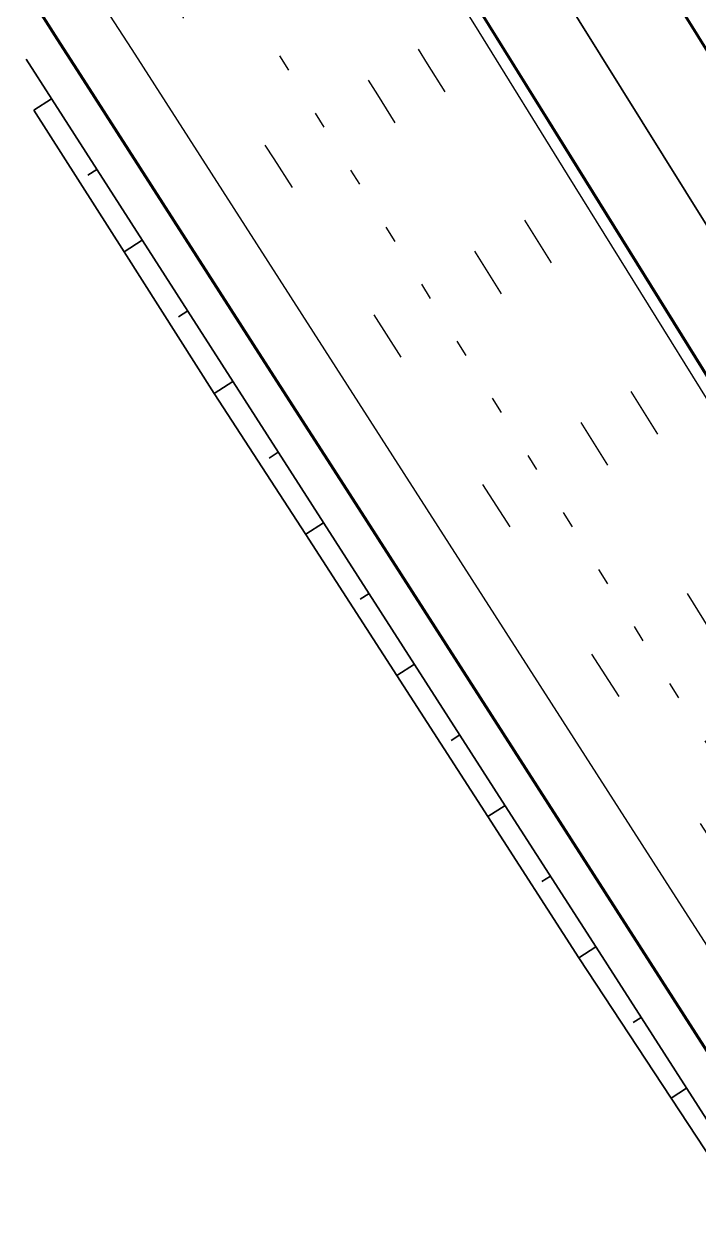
# Model space of a CAD drawing. Header units: metres. Extents: x 134219 to 139178, y 438661 to 444352.
# Drawn here: x 135838 to 135878.2, y 442399.1 to 442470.7 of the extents above; entities that cross this region are included whole.
import ezdxf

# ---------------------------------------------------------------- set-up
doc = ezdxf.new("R2010")
doc.units = ezdxf.units.M
doc.linetypes.add('13strp', pattern=[4, 1, -3])
doc.linetypes.add('39strp', pattern=[12, 3, -9])
doc.layers.add('N-WE-KL-ET_LS_OV_KABEL-G', color=10, linetype='KL-LS-OV-N', lineweight=35)
doc.layers.add('Utd-ondergr-nw', color=8, linetype='13strp', lineweight=35)
doc.layers.add('Utd-weg-nw', color=8, linetype='Continuous')
doc.linetypes.add('KL-LS-OV-N', pattern='A,4,-1,[103,NLCS.SHX,S=0.75,R=0,X=0,Y=0],-1,4,-1.5,["0V",Standard,S=1,R=0,X=0,Y=-0.5],-3', length=14.5)

msp = doc.modelspace()

# ---------------------------------------------------------------- linework, layer by layer
at = {"layer": 'N-WE-KL-ET_LS_OV_KABEL-G', "elevation": 1.475, "flags": 128}
msp.add_lwpolyline([(135810.931, 442567.734), (135810.94, 442567.72), (135811.574, 442566.242), (135890.003, 442440.492), (135917.509, 442397.788), (135918.361, 442396.368), (135921.308, 442391.573), (135924.118, 442387.088), (135925.555, 442384.785)], dxfattribs=at)
at = {"layer": 'Utd-ondergr-nw', "linetype": 'Continuous', "flags": 128}
for points in [[(135719.807, 442653.509), (135725.463, 442645.293), (135731.097, 442637.062), (135736.712, 442628.817), (135742.305, 442620.558), (135747.878, 442612.285), (135753.43, 442603.998), (135758.962, 442595.697), (135764.472, 442587.382), (135769.962, 442579.054), (135775.431, 442570.712), (135780.88, 442562.356), (135786.307, 442553.987), (135790.403, 442547.569), (135791.675, 442545.573), (135797.047, 442537.138), (135802.419, 442528.704), (135807.792, 442520.269), (135813.164, 442511.835), (135818.536, 442503.4), (135823.909, 442494.966), (135829.281, 442486.531), (135834.653, 442478.097), (135839.956, 442469.771)], [(135719.865, 442653.549), (135725.52, 442645.332), (135731.155, 442637.101), (135736.77, 442628.856), (135742.363, 442620.597), (135747.936, 442612.324), (135753.488, 442604.037), (135759.02, 442595.736), (135764.531, 442587.421), (135770.021, 442579.093), (135775.49, 442570.75), (135780.938, 442562.395), (135786.366, 442554.025), (135790.462, 442547.607), (135791.734, 442545.611), (135797.106, 442537.176), (135802.478, 442528.742), (135807.851, 442520.307), (135813.223, 442511.873), (135818.595, 442503.438), (135823.968, 442495.004), (135829.34, 442486.569), (135834.712, 442478.135), (135840.015, 442469.809)], [(135869.072, 442484.487), (135874.347, 442475.992), (135879.622, 442467.496), (135884.897, 442459), (135890.172, 442450.505), (135895.447, 442442.009), (135900.722, 442433.514), (135905.997, 442425.018), (135911.272, 442416.522), (135916.547, 442408.027), (135921.822, 442399.531), (135927.097, 442391.036), (135932.371, 442382.54), (135937.646, 442374.045), (135942.921, 442365.549), (135948.196, 442357.053), (135953.471, 442348.558)], [(135869.132, 442484.524), (135874.407, 442476.029), (135879.682, 442467.533), (135884.957, 442459.037), (135890.231, 442450.542), (135895.506, 442442.046), (135900.781, 442433.551), (135906.056, 442425.055), (135911.331, 442416.559), (135916.606, 442408.064), (135921.881, 442399.568), (135927.156, 442391.073), (135932.431, 442382.577), (135937.706, 442374.081), (135942.981, 442365.586), (135948.256, 442357.09), (135953.531, 442348.595)], [(135858.783, 442481.665), (135860.381, 442479.091), (135865.656, 442470.595), (135870.931, 442462.1), (135876.206, 442453.604), (135881.481, 442445.109), (135886.756, 442436.613), (135892.031, 442428.117), (135897.306, 442419.622), (135902.581, 442411.126), (135907.856, 442402.631), (135913.131, 442394.135), (135918.406, 442385.639), (135923.68, 442377.144), (135928.955, 442368.648), (135934.23, 442360.153), (135939.505, 442351.657), (135944.78, 442343.162), (135950.055, 442334.666), (135955.33, 442326.17)], [(135858.842, 442481.702), (135860.441, 442479.128), (135865.716, 442470.632), (135870.991, 442462.137), (135876.266, 442453.641), (135881.54, 442445.146), (135886.815, 442436.65), (135892.09, 442428.154), (135897.365, 442419.659), (135902.64, 442411.163), (135907.915, 442402.668), (135913.19, 442394.172), (135918.465, 442385.676), (135923.74, 442377.181), (135929.015, 442368.685), (135934.29, 442360.19), (135939.565, 442351.694), (135944.84, 442343.198), (135950.115, 442334.703), (135955.39, 442326.207)], [(135839.957, 442469.772), (135841.5, 442467.367), (135846.9, 442458.949), (135852.3, 442450.531), (135857.7, 442442.114), (135863.1, 442433.696), (135868.5, 442425.278), (135873.9, 442416.86), (135879.3, 442408.442), (135884.7, 442400.024), (135890.1, 442391.606), (135895.5, 442383.188), (135900.901, 442374.771), (135906.301, 442366.353), (135911.701, 442357.935), (135917.101, 442349.517), (135922.501, 442341.099), (135927.901, 442332.681), (135933.301, 442324.263), (135938.701, 442315.845), (135944.101, 442307.428), (135949.501, 442299.01), (135954.901, 442290.592)], [(135840.016, 442469.809), (135841.559, 442467.404), (135846.959, 442458.986), (135852.359, 442450.568), (135857.759, 442442.151), (135863.159, 442433.733), (135868.559, 442425.315), (135873.96, 442416.897), (135879.36, 442408.479), (135884.76, 442400.061), (135890.16, 442391.643), (135895.56, 442383.225), (135900.96, 442374.807), (135906.36, 442366.39), (135911.76, 442357.972), (135917.16, 442349.554), (135922.56, 442341.136), (135927.96, 442332.718), (135933.361, 442324.3), (135938.761, 442315.882), (135944.161, 442307.464), (135949.561, 442299.047), (135954.961, 442290.629)], [(135838.125, 442468.591), (135839.647, 442466.217), (135845.048, 442457.799), (135850.448, 442449.382), (135855.848, 442440.964), (135861.248, 442432.546), (135866.648, 442424.128), (135872.048, 442415.71), (135877.448, 442407.292), (135882.848, 442398.874), (135888.248, 442390.456), (135893.648, 442382.039), (135899.049, 442373.621), (135904.449, 442365.203), (135909.849, 442356.785), (135915.249, 442348.367), (135920.649, 442339.949), (135926.049, 442331.531), (135931.449, 442323.113), (135936.849, 442314.695), (135942.249, 442306.278), (135947.649, 442297.86), (135953.049, 442289.442), (135958.45, 442281.024)], [(135838.583, 442465.556), (135839.639, 442466.23)], [(135838.583, 442465.556), (135843.954, 442457.12), (135849.314, 442448.678), (135854.778, 442440.299), (135860.199, 442431.894), (135865.614, 442423.486), (135871.03, 442415.078), (135876.521, 442406.716), (135882.026, 442398.364), (135887.532, 442390.012), (135892.985, 442381.626), (135898.278, 442373.142), (135903.553, 442364.647), (135908.898, 442356.195), (135914.244, 442347.743), (135919.665, 442339.338), (135925.124, 442330.957), (135930.432, 442322.482), (135935.74, 442314.007), (135941.048, 442305.532), (135946.356, 442297.057), (135951.661, 442288.58), (135957.032, 442280.144)], [(135841.804, 442461.68), (135842.34, 442462.021)], [(135843.954, 442457.121), (135845.039, 442457.812)], [(135847.187, 442453.251), (135847.74, 442453.602)], [(135849.313, 442448.679), (135850.435, 442449.401)], [(135852.588, 442444.845), (135853.131, 442445.199)], [(135854.776, 442440.302), (135855.832, 442440.988)], [(135858.01, 442436.438), (135858.534, 442436.776)], [(135860.196, 442431.899), (135861.234, 442432.568)], [(135863.419, 442428.027), (135863.934, 442428.359)], [(135865.611, 442423.492), (135866.634, 442424.15)], [(135868.826, 442419.615), (135869.333, 442419.942)], [(135871.026, 442415.085), (135872.03, 442415.738)], [(135874.249, 442411.219), (135874.727, 442411.534)], [(135876.515, 442406.726), (135877.427, 442407.326)]]:
    msp.add_lwpolyline(points, dxfattribs=at)
at = {"layer": 'Utd-weg-nw', "linetype": 'Continuous', "flags": 128}
for points in [[(135858.188, 442481.296), (135859.787, 442478.722), (135865.062, 442470.226), (135870.336, 442461.731), (135875.611, 442453.235), (135880.886, 442444.739), (135886.161, 442436.244), (135891.436, 442427.748), (135896.711, 442419.253), (135901.986, 442410.757), (135907.261, 442402.261), (135912.536, 442393.766), (135917.811, 442385.27), (135923.086, 442376.775), (135928.361, 442368.279), (135933.636, 442359.783), (135938.911, 442351.288), (135944.186, 442342.792), (135949.46, 442334.297), (135954.735, 442325.801)], [(135842.832, 442471.623), (135844.405, 442469.171), (135849.805, 442460.753), (135855.205, 442452.335), (135860.605, 442443.918), (135866.005, 442435.5), (135871.405, 442427.082), (135876.806, 442418.664), (135882.206, 442410.246), (135887.606, 442401.828), (135893.006, 442393.41), (135898.406, 442384.992), (135903.806, 442376.575), (135909.206, 442368.157), (135914.606, 442359.739), (135920.006, 442351.321), (135925.406, 442342.903), (135930.807, 442334.485), (135936.207, 442326.067), (135941.607, 442317.649), (135947.007, 442309.232), (135952.407, 442300.814), (135957.807, 442292.396)]]:
    msp.add_lwpolyline(points, dxfattribs=at)
at = {"layer": 'Utd-weg-nw', "linetype": '39strp', "flags": 128}
for points in [[(135855.13, 442479.397), (135856.728, 442476.823), (135862.003, 442468.327), (135867.278, 442459.832), (135872.553, 442451.336), (135877.828, 442442.84), (135883.103, 442434.345), (135888.378, 442425.849), (135893.653, 442417.354), (135898.928, 442408.858), (135904.203, 442400.362), (135909.478, 442391.867), (135914.752, 442383.371), (135920.027, 442374.876), (135925.302, 442366.38), (135930.577, 442357.884), (135935.852, 442349.389), (135941.127, 442340.893), (135946.402, 442332.398), (135951.677, 442323.902), (135956.952, 442315.407), (135962.227, 442306.911), (135967.502, 442298.415), (135972.777, 442289.92), (135978.052, 442281.424), (135983.327, 442272.929), (135988.602, 442264.433), (135993.876, 442255.937), (135999.151, 442247.442), (136004.426, 442238.946), (136009.701, 442230.451), (136014.976, 442221.955), (136020.251, 442213.459), (136025.526, 442204.964), (136030.801, 442196.468), (136036.076, 442187.973), (136041.351, 442179.477), (136046.626, 442170.981), (136051.901, 442162.486), (136057.176, 442153.99), (136062.451, 442145.495), (136067.726, 442136.999), (136073.001, 442128.504), (136078.275, 442120.008), (136083.55, 442111.512), (136088.825, 442103.017), (136094.1, 442094.521), (136099.375, 442086.026), (136104.65, 442077.53), (136105.639, 442075.937)], [(135852.156, 442477.551), (135853.755, 442474.977), (135859.03, 442466.481), (135864.305, 442457.985), (135869.58, 442449.49), (135874.854, 442440.994), (135880.129, 442432.499), (135885.404, 442424.003), (135890.679, 442415.507), (135895.954, 442407.012), (135901.229, 442398.516), (135906.504, 442390.021), (135911.779, 442381.525), (135917.054, 442373.029), (135922.329, 442364.534), (135927.604, 442356.038), (135932.879, 442347.543), (135938.154, 442339.047), (135943.429, 442330.551), (135948.704, 442322.056), (135953.978, 442313.56), (135959.253, 442305.065), (135964.528, 442296.569), (135969.803, 442288.074), (135975.078, 442279.578), (135980.353, 442271.082), (135985.628, 442262.587), (135990.903, 442254.091), (135996.178, 442245.596), (136001.453, 442237.1), (136006.728, 442228.604), (136012.003, 442220.109), (136017.278, 442211.613), (136022.553, 442203.118), (136027.828, 442194.622), (136033.103, 442186.126), (136038.377, 442177.631), (136043.652, 442169.135), (136048.927, 442160.64), (136054.202, 442152.144), (136059.477, 442143.648), (136064.752, 442135.153), (136070.027, 442126.657), (136075.302, 442118.162), (136080.577, 442109.666), (136085.852, 442101.171), (136091.127, 442092.675), (136096.402, 442084.179), (136101.677, 442075.684), (136102.282, 442074.709)], [(135845.859, 442473.572), (135847.463, 442471.07), (135852.864, 442462.652), (135858.264, 442454.234), (135863.664, 442445.817), (135869.064, 442437.399), (135874.464, 442428.981), (135879.864, 442420.563), (135885.264, 442412.145), (135890.664, 442403.727), (135896.064, 442395.309), (135901.464, 442386.891), (135906.864, 442378.474), (135912.265, 442370.056), (135917.665, 442361.638), (135923.065, 442353.22), (135928.465, 442344.802), (135933.865, 442336.384), (135939.265, 442327.966), (135944.665, 442319.548), (135950.065, 442311.131), (135955.465, 442302.713), (135960.865, 442294.295), (135966.265, 442285.877), (135971.666, 442277.459), (135977.066, 442269.041), (135982.466, 442260.623), (135987.93, 442252.245), (135993.205, 442243.749), (135998.479, 442235.254), (136003.754, 442226.758), (136009.029, 442218.263), (136014.304, 442209.767), (136019.579, 442201.271), (136024.854, 442192.776), (136030.129, 442184.28), (136035.404, 442175.785), (136040.679, 442167.289), (136045.954, 442158.793), (136051.229, 442150.298), (136056.504, 442141.802), (136061.779, 442133.307), (136067.054, 442124.811), (136072.329, 442116.315), (136077.603, 442107.82), (136082.878, 442099.324), (136088.153, 442090.829), (136093.428, 442082.333), (136098.703, 442073.838), (136098.925, 442073.481)]]:
    msp.add_lwpolyline(points, dxfattribs=at)
at = {"layer": 'Utd-weg-nw', "linetype": '13strp', "flags": 128}
msp.add_lwpolyline([(135848.992, 442475.586), (135850.59, 442473.012), (135855.865, 442464.516), (135861.14, 442456.02), (135866.415, 442447.525), (135871.69, 442439.029), (135876.965, 442430.534), (135882.24, 442422.038), (135887.515, 442413.542), (135892.79, 442405.047), (135898.065, 442396.551), (135903.339, 442388.056), (135908.614, 442379.56), (135913.889, 442371.065), (135919.164, 442362.569), (135924.439, 442354.073), (135929.714, 442345.578), (135934.989, 442337.082), (135940.264, 442328.587), (135945.539, 442320.091), (135950.814, 442311.595), (135956.089, 442303.1), (135961.364, 442294.604), (135966.639, 442286.109), (135971.914, 442277.613), (135977.189, 442269.117), (135982.463, 442260.622), (135987.738, 442252.126)], dxfattribs=at)

doc.saveas('drawing.dxf')
